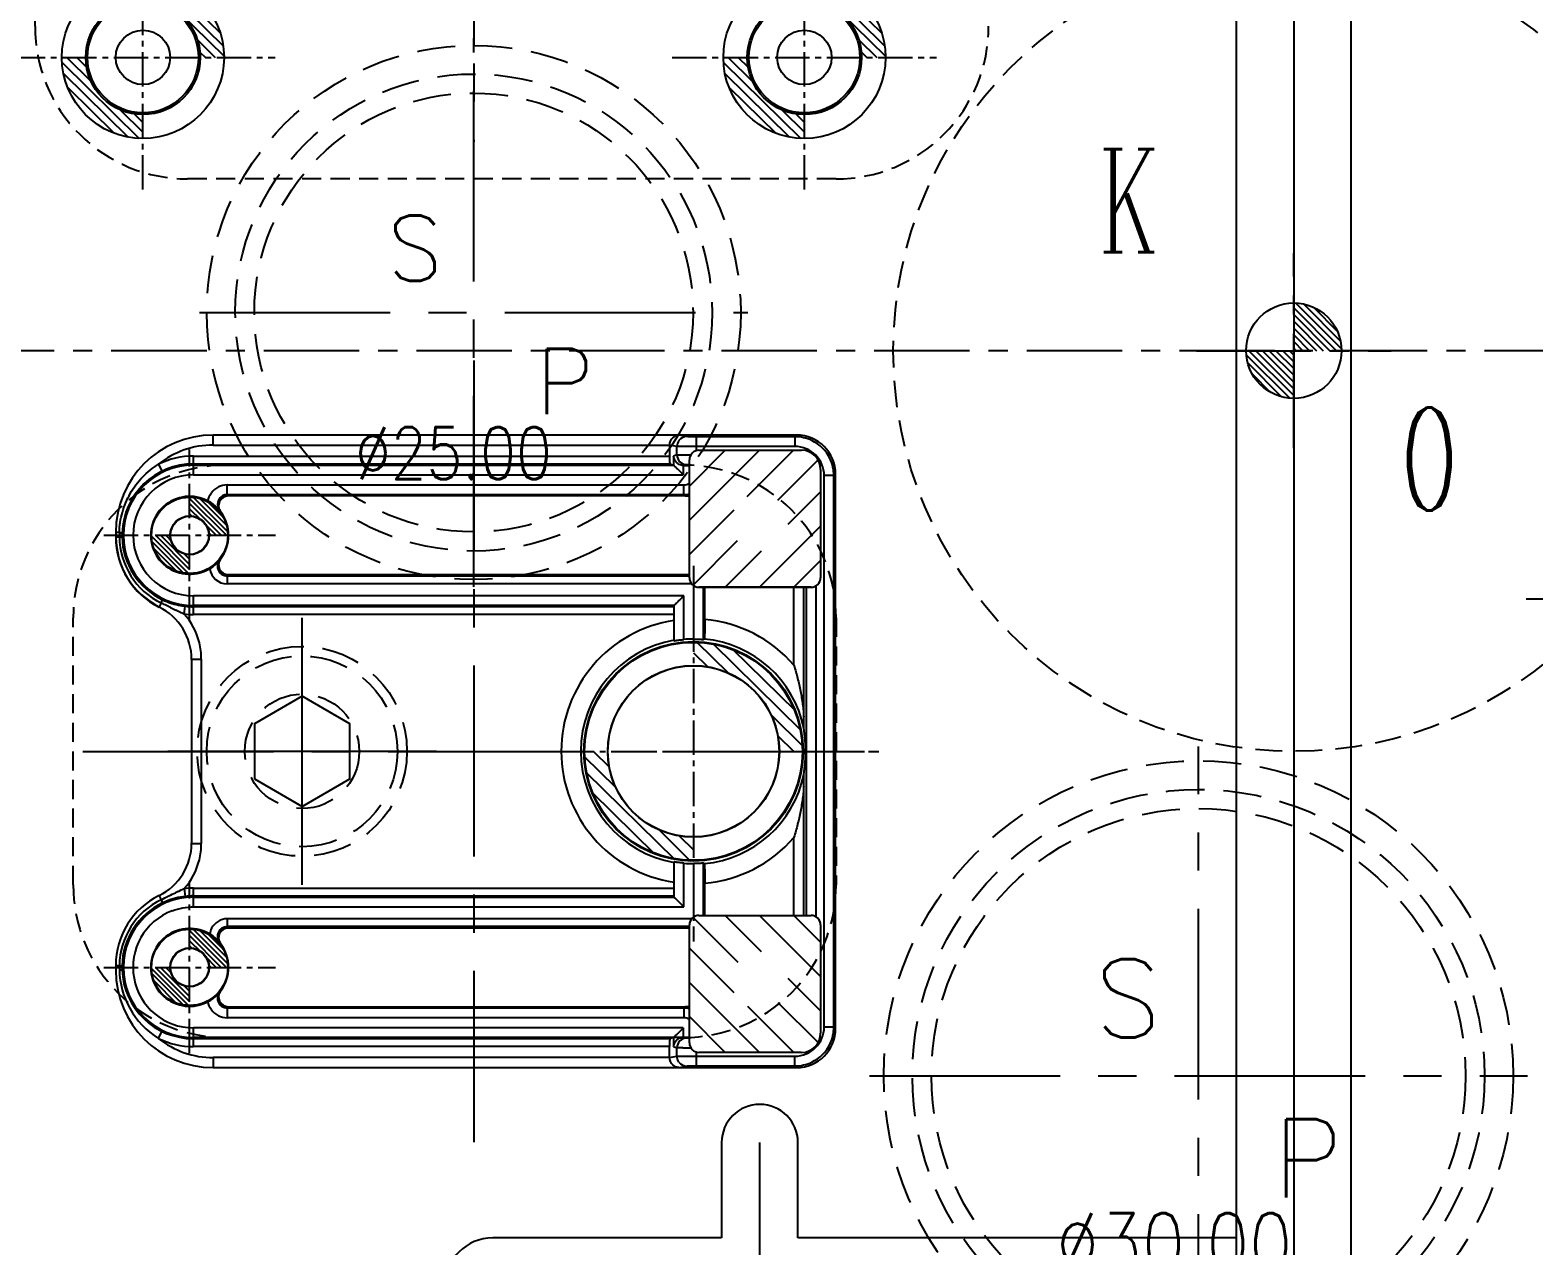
# Model space of a CAD drawing. Header units: millimetres. Extents: x 25970 to 27273, y -22508 to -21586.
# Drawn here: x 26555.3 to 26634.2, y -21892.7 to -21828.9 of the extents above; entities that cross this region are included whole.
import ezdxf

# ---------------------------------------------------------------- set-up
doc = ezdxf.new("R2010")
doc.units = ezdxf.units.MM
doc.header["$LTSCALE"] = 8
for name, pattern in [('CENTER', [2, 1.25, -0.25, 0.25, -0.25]), ('CENTER2', [1.125, 0.75, -0.125, 0.125, -0.125]), ('HIDDEN', [0.375, 0.25, -0.125]), ('HIDDEN2', [0.1875, 0.125, -0.0625])]:
    doc.linetypes.add(name, pattern=pattern)
for name, color, linetype in [('Cav-cor', 30, 'Continuous'), ('CL', 1, 'Continuous'), ('PIN', 5, 'Continuous'), ('SCREW', 52, 'HIDDEN'), ('SP', 3, 'Continuous'), ('Y-CUT', 2, 'Continuous')]:
    doc.layers.add(name, color=color, linetype=linetype)
doc.styles.add('ROMANC', font='RomanC.ttf', dxfattribs={"width": 0.8, "height": 7})
doc.styles.get("Standard").update_dxf_attribs({"font": 'txt.shx', "width": 0.8, "bigfont": 'chineset.shx'})

# ---------------------------------------------------------------- blocks, each defined once
blk = doc.blocks.new('20100512.182342')
at = {"linetype": 'HIDDEN'}
blk.add_circle((0, 0), 5.5, dxfattribs=at)
at = {"layer": 'SCREW', "linetype": 'CENTER', "ltscale": 5}
for p, q in [((0, -7.042), (0, 7.042)), ((-7, 0), (7, 0))]:
    blk.add_line(p, q, dxfattribs=at)
at = {"layer": 'SCREW', "linetype": 'Continuous'}
blk.add_lwpolyline([(-1.443, 2.5), (-2.887, 0), (-1.443, -2.5), (1.443, -2.5), (2.887, 0), (1.443, 2.5)], close=True, dxfattribs=at)
at = {"layer": 'SCREW'}
for radius in [5, 3]:
    blk.add_circle((0, 0), radius, dxfattribs=at)
blk = doc.blocks.new('20160826.095208')
at = {"layer": 'SP', "linetype": 'CENTER'}
for p, q in [((0, -17.25), (0, 17.25)), ((-17.25, 0), (17.25, 0))]:
    blk.add_line(p, q, dxfattribs=at)
at = {"layer": 'SP', "linetype": 'HIDDEN'}
for radius in [16.5, 15, 14]:
    blk.add_circle((0, 0), radius, dxfattribs=at)
at = {"layer": 'SP'}
for s, p in [('S', (-5.456, 1.995)), ('P', (3.888, -6.392))]:
    blk.add_text(s, height=4.111, dxfattribs=at).set_placement(p)
at = {"layer": 'SP', "color": 6, "insert": (-1.275, -8.844), "char_height": 3.2812, "attachment_point": 5}
blk.add_mtext('Ø30.00', dxfattribs=at)
blk = doc.blocks.new('20160826.181820')
at = {"layer": 'SP', "linetype": 'CENTER'}
for p, q in [((0, -11.375), (0, 17.375)), ((-14.375, 3), (14.375, 3))]:
    blk.add_line(p, q, dxfattribs=at)
at = {"layer": 'SP', "linetype": 'HIDDEN'}
for radius in [14, 12.5, 11.5]:
    blk.add_circle((0, 3), radius, dxfattribs=at)
at = {"layer": 'SP'}
for s, p in [('S', (-4.547, 4.663)), ('P', (3.24, -2.327))]:
    blk.add_text(s, height=3.426, dxfattribs=at).set_placement(p)
at = {"layer": 'SP', "color": 6, "insert": (-1.062, -4.37), "char_height": 2.7344, "attachment_point": 5}
blk.add_mtext('Ø25.00', dxfattribs=at)

msp = doc.modelspace()

# ---------------------------------------------------------------- hatches: boundary and pattern name
at = {"layer": 'PIN', "linetype": 'Continuous'}
h = msp.add_hatch(dxfattribs=at)
h.set_pattern_fill('ANSI31', color=113, scale=2.909091, angle=90.5, style=0)
h.set_pattern_definition([(135.5, (26343.25104, -22135.98912), (-0.2548761, -0.2593638), [])])
h.paths.add_polyline_path([(26561.267, -21827.361), (26561.267, -21826.111, -0.414214), (26565.517, -21830.361), (26564.267, -21830.361, 0.414214)])
h.paths.add_polyline_path([(26557.017, -21830.361), (26558.267, -21830.361, 0.414214), (26561.267, -21833.361), (26561.267, -21834.611, -0.414214)])
h = msp.add_hatch(dxfattribs=at)
h.set_pattern_fill('ANSI31', color=113, scale=2.909091, angle=90.5, style=0)
h.set_pattern_definition([(135.5, (26377.93104, -22135.98912), (-0.2548761, -0.2593638), [])])
h.paths.add_polyline_path([(26595.947, -21827.361), (26595.947, -21826.111, -0.414214), (26600.197, -21830.361), (26598.947, -21830.361, 0.414214)])
h.paths.add_polyline_path([(26591.697, -21830.361), (26592.947, -21830.361, 0.414214), (26595.947, -21833.361), (26595.947, -21834.611, -0.414214)])
h = msp.add_hatch(dxfattribs=at)
h.set_pattern_fill('ANSI31', color=161, scale=2, angle=90, style=0)
h.set_pattern_definition([(135, (26826.88949, -21859.97232), (-0.1767767, -0.1767767), [])])
h.paths.add_polyline_path([(26621.607, -21845.733), (26619.107, -21845.733, 0.414214), (26621.607, -21848.233)])
h.paths.add_polyline_path([(26621.607, -21843.233), (26621.607, -21845.733), (26624.107, -21845.733, 0.414214)])
h = msp.add_hatch(dxfattribs=at)
h.set_pattern_fill('ANSI31', color=61, scale=1.5, angle=90, style=0)
h.set_pattern_definition([(135, (26329.00627, -22161.03912), (-0.13258252, -0.13258252), [])])
h.paths.add_polyline_path([(26564.715, -21855.411), (26565.715, -21855.411, 0.414214), (26563.715, -21853.411), (26563.715, -21854.411, -0.414214)])
h.paths.add_polyline_path([(26563.715, -21857.411), (26563.715, -21856.411, -0.414214), (26562.715, -21855.411), (26561.715, -21855.411, 0.414214)])
h = msp.add_hatch(dxfattribs=at)
h.set_pattern_fill('ANSI31', color=47, scale=4.207792, angle=90.5, style=0)
h.set_pattern_definition([(135.5, (26288.3645, -22259.68356), (-0.36866007, -0.3751512), [])])
h.paths.add_polyline_path([(26590.133, -21860.983, -0.414214), (26595.883, -21866.733), (26595.919, -21866.733), (26594.633, -21866.733, 0.414214), (26590.133, -21862.233)])
h.paths.add_polyline_path([(26585.633, -21866.733, 0.414214), (26590.133, -21871.233), (26590.133, -21872.483, -0.414214), (26584.383, -21866.733), (26584.348, -21866.733)])
h = msp.add_hatch(dxfattribs=at)
h.set_pattern_fill('ANSI31', color=61, scale=1.5, angle=90, style=0)
h.set_pattern_definition([(135, (26329.00627, -22183.68312), (-0.13258252, -0.13258252), [])])
h.paths.add_polyline_path([(26564.715, -21878.055), (26565.715, -21878.055, 0.414214), (26563.715, -21876.055), (26563.715, -21877.055, -0.414214)])
h.paths.add_polyline_path([(26563.715, -21880.055), (26563.715, -21879.055, -0.414214), (26562.715, -21878.055), (26561.715, -21878.055, 0.414214)])
at = {"layer": 'Y-CUT'}
h = msp.add_hatch(dxfattribs=at)
h.set_pattern_fill('ANSI31', color=230, scale=0.4, style=0)
h.set_pattern_definition([(45, (-620.449, -582.3823), (-0.89802561, 0.89802561), [])])
h.paths.add_polyline_path([(26589.917, -21857.633, 0.252152), (26590.142, -21858.05, 0.146736), (26590.417, -21858.133), (26590.652, -21858.133), (26590.724, -21858.133), (26595.401, -21858.133), (26595.91, -21858.133), (26596.041, -21858.133), (26596.297, -21858.133, 0.133522), (26596.551, -21858.064, 0.265981), (26596.797, -21857.633), (26596.797, -21851.953, 0.414214), (26595.797, -21850.953), (26590.417, -21850.953, 0.06692), (26590.285, -21850.97, 0.337926), (26589.917, -21851.453), (26589.917, -21851.699), (26589.917, -21851.755), (26589.917, -21852.68), (26589.917, -21853.237), (26589.917, -21857.472), (26589.917, -21857.546)])
h.paths.add_polyline_path([(26595.107, -21854.733, 1), (26592.107, -21854.733, 1)], flags=16)
h = msp.add_hatch(dxfattribs=at)
h.set_pattern_fill('ANSI31', color=230, scale=0.4, style=0)
h.set_pattern_definition([(315, (-620.449, -43151.0829), (-0.89802561, -0.89802561), [])])
h.paths.add_polyline_path([(26589.917, -21875.833, -0.252152), (26590.142, -21875.415, -0.146736), (26590.417, -21875.333), (26590.652, -21875.333), (26590.724, -21875.333), (26595.401, -21875.333), (26595.91, -21875.333), (26596.041, -21875.333), (26596.297, -21875.333, -0.133522), (26596.551, -21875.401, -0.265981), (26596.797, -21875.833), (26596.797, -21881.513, -0.414214), (26595.797, -21882.513), (26590.417, -21882.513, -0.06692), (26590.285, -21882.495, -0.337926), (26589.917, -21882.013), (26589.917, -21881.766), (26589.917, -21881.71), (26589.917, -21880.785), (26589.917, -21880.229), (26589.917, -21875.993), (26589.917, -21875.92)])
h.paths.add_polyline_path([(26595.107, -21878.733, -1), (26592.107, -21878.733, -1)], flags=16)

# ---------------------------------------------------------------- linework, layer by layer
at = {"linetype": 'HIDDEN2'}
for points in [[(26597.607, -21836.733), (26563.607, -21836.733, -0.414214), (26555.607, -21828.733), (26555.607, -21744.733, -0.414214), (26563.607, -21736.733), (26597.607, -21736.733, -0.414214), (26605.607, -21744.733), (26605.607, -21828.733, -0.414214)], [(26597.607, -21859.733), (26597.607, -21873.733, -0.414214), (26589.607, -21881.733), (26565.607, -21881.733, -0.414214), (26557.607, -21873.733), (26557.607, -21859.733, -0.414214), (26565.607, -21851.733), (26589.607, -21851.733, -0.414214)]]:
    msp.add_lwpolyline(points, format="xyb", close=True, dxfattribs=at)
at = {"color": 8, "linetype": 'HIDDEN', "ltscale": 0.7}
msp.add_circle((26621.607, -21845.733), 21, dxfattribs=at)
at = {"layer": 'Cav-cor', "color": 241}
for p, q in [((26621.607, -21780.233), (26621.607, -21905.233)), ((26618.607, -21905.233), (26618.607, -21790.233)), ((26624.607, -21905.233), (26624.607, -21790.233)), ((26564.951, -21850.169), (26564.939, -21850.158)), ((26595.54, -21850.158), (26564.939, -21850.158)), ((26564.951, -21850.679), (26564.951, -21850.169)), ((26564.951, -21850.679), (26588.874, -21850.679)), ((26588.874, -21850.679), (26588.874, -21851.258)), ((26589.267, -21850.749), (26588.874, -21850.683)), ((26589.267, -21851.195), (26589.267, -21850.749)), ((26589.776, -21850.239), (26589.358, -21850.169)), ((26590.03, -21850.753), (26589.791, -21850.753)), ((26590.285, -21850.753), (26590.03, -21850.753)), ((26590.285, -21850.97), (26590.285, -21850.243)), ((26595.454, -21850.243), (26590.285, -21850.243)), ((26595.454, -21850.753), (26590.285, -21850.753)), ((26595.454, -21850.243), (26595.54, -21850.158)), ((26595.454, -21850.243), (26595.454, -21850.753)), ((26563.919, -21852.24), (26563.919, -21851.258)), ((26563.919, -21851.258), (26588.874, -21851.258)), ((26589.267, -21851.195), (26589.089, -21851.254)), ((26589.089, -21851.254), (26589.089, -21851.73)), ((26589.914, -21851.187), (26589.994, -21851.187)), ((26589.917, -21851.705), (26589.917, -21851.453)), ((26590.417, -21850.953), (26595.797, -21850.953)), ((26562.082, -21851.686), (26562.263, -21852.052)), ((26563.919, -21851.665), (26588.895, -21851.665)), ((26563.919, -21851.73), (26589.088, -21851.73)), ((26563.919, -21852.24), (26589.598, -21852.24)), ((26588.895, -21851.665), (26589.089, -21851.73)), ((26589.515, -21852.157), (26589.598, -21852.24)), ((26589.598, -21851.755), (26589.598, -21852.24)), ((26589.625, -21851.755), (26589.917, -21851.755)), ((26589.917, -21853.297), (26589.917, -21851.755)), ((26596.797, -21851.953), (26596.797, -21857.633)), ((26596.984, -21881.182), (26596.984, -21852.283)), ((26597.494, -21852.283), (26596.984, -21852.283)), ((26597.494, -21852.283), (26597.579, -21852.198)), ((26597.494, -21881.182), (26597.494, -21852.283)), ((26597.579, -21881.268), (26597.579, -21852.198)), ((26565.682, -21853.277), (26565.682, -21852.767)), ((26565.682, -21852.767), (26589.632, -21852.767)), ((26589.632, -21853.277), (26589.632, -21852.767)), ((26565.682, -21853.277), (26589.632, -21853.277)), ((26589.704, -21853.349), (26565.739, -21853.349)), ((26589.632, -21853.277), (26589.704, -21853.349)), ((26589.917, -21857.633), (26589.917, -21853.326)), ((26559.839, -21855.257), (26559.839, -21855.513)), ((26559.851, -21855.269), (26559.839, -21855.257)), ((26559.851, -21855.501), (26559.839, -21855.513)), ((26560.03, -21855.269), (26559.851, -21855.269)), ((26560.029, -21855.501), (26559.851, -21855.501)), ((26565.681, -21857.546), (26565.681, -21857.954)), ((26589.917, -21857.546), (26565.681, -21857.546)), ((26565.739, -21857.472), (26589.917, -21857.472)), ((26563.919, -21859.564), (26563.919, -21858.581)), ((26589.623, -21858.581), (26563.919, -21858.581)), ((26590.034, -21857.954), (26565.681, -21857.954)), ((26589.623, -21860.872), (26589.623, -21858.581)), ((26590.142, -21860.85), (26590.142, -21858.05)), ((26590.417, -21858.133), (26596.297, -21858.133)), ((26590.652, -21860.868), (26590.652, -21858.133)), ((26590.724, -21859.824), (26590.724, -21858.133)), ((26595.401, -21862.223), (26595.401, -21858.133)), ((26595.91, -21864.916), (26595.91, -21858.133)), ((26596.041, -21858.133), (26596.041, -21875.333)), ((26596.551, -21858.064), (26596.551, -21875.401)), ((26562.112, -21859.171), (26562.117, -21859.156)), ((26562.218, -21858.953), (26562.117, -21859.156)), ((26562.717, -21859.2), (26562.438, -21859.061)), ((26563.435, -21859.535), (26563.482, -21859.13)), ((26589.113, -21859.091), (26563.919, -21859.091)), ((26589.113, -21859.156), (26563.919, -21859.156)), ((26589.113, -21860.934), (26589.113, -21859.091)), ((26589.113, -21859.564), (26563.919, -21859.564)), ((26590.706, -21860.846), (26590.652, -21860.868)), ((26563.817, -21861.897), (26564.327, -21861.897)), ((26563.817, -21861.915), (26563.817, -21871.551)), ((26564.327, -21861.897), (26564.327, -21871.568)), ((26595.91, -21875.333), (26595.91, -21868.55)), ((26595.401, -21875.333), (26595.401, -21871.243)), ((26563.817, -21871.568), (26564.327, -21871.568)), ((26589.113, -21874.374), (26589.113, -21872.531)), ((26589.623, -21874.884), (26589.623, -21872.593)), ((26590.142, -21875.415), (26590.142, -21872.616)), ((26590.652, -21875.333), (26590.652, -21872.597)), ((26590.652, -21872.597), (26590.706, -21872.619)), ((26590.724, -21875.333), (26590.724, -21873.642)), ((26562.117, -21874.309), (26562.112, -21874.294)), ((26562.117, -21874.309), (26562.218, -21874.513)), ((26563.435, -21873.93), (26563.482, -21874.335)), ((26563.919, -21874.884), (26563.919, -21873.902)), ((26563.919, -21873.902), (26589.113, -21873.902)), ((26563.919, -21874.309), (26589.113, -21874.309)), ((26563.919, -21874.374), (26589.113, -21874.374)), ((26563.919, -21874.884), (26589.623, -21874.884)), ((26589.355, -21874.615), (26589.623, -21874.884)), ((26565.681, -21875.512), (26565.681, -21875.92)), ((26590.034, -21875.512), (26565.681, -21875.512)), ((26589.917, -21875.92), (26565.681, -21875.92)), ((26589.917, -21875.993), (26565.739, -21875.993)), ((26589.917, -21880.139), (26589.917, -21875.833)), ((26590.417, -21875.333), (26596.297, -21875.333)), ((26596.797, -21875.833), (26596.797, -21881.513)), ((26559.839, -21877.952), (26559.839, -21878.208)), ((26559.839, -21877.952), (26559.851, -21877.964)), ((26559.851, -21878.196), (26559.839, -21878.208)), ((26559.851, -21877.964), (26560.029, -21877.964)), ((26565.682, -21880.188), (26565.682, -21880.698)), ((26589.632, -21880.188), (26565.682, -21880.188)), ((26589.632, -21880.698), (26565.682, -21880.698)), ((26565.739, -21880.116), (26589.704, -21880.116)), ((26589.632, -21880.188), (26589.704, -21880.116)), ((26589.632, -21880.188), (26589.632, -21880.698)), ((26589.917, -21881.71), (26589.917, -21880.198)), ((26562.082, -21881.779), (26562.263, -21881.413)), ((26563.919, -21882.208), (26563.919, -21881.225)), ((26589.598, -21881.225), (26563.919, -21881.225)), ((26589.515, -21881.308), (26589.598, -21881.225)), ((26589.598, -21881.225), (26589.598, -21881.71)), ((26597.494, -21881.182), (26596.984, -21881.182)), ((26597.579, -21881.268), (26597.494, -21881.182)), ((26589.088, -21881.735), (26563.919, -21881.735)), ((26588.895, -21881.8), (26563.919, -21881.8)), ((26588.874, -21882.208), (26563.919, -21882.208)), ((26588.874, -21882.786), (26588.874, -21882.208)), ((26589.089, -21881.735), (26588.895, -21881.8)), ((26589.089, -21881.735), (26589.089, -21882.211)), ((26589.089, -21882.211), (26589.267, -21882.27)), ((26589.267, -21882.716), (26589.267, -21882.27)), ((26589.625, -21881.71), (26589.917, -21881.71)), ((26589.917, -21882.013), (26589.917, -21881.766)), ((26564.951, -21882.786), (26564.951, -21883.296)), ((26588.874, -21882.786), (26564.951, -21882.786)), ((26588.874, -21882.782), (26589.267, -21882.716)), ((26590.285, -21883.222), (26590.285, -21882.495)), ((26590.285, -21882.712), (26595.454, -21882.712)), ((26595.797, -21882.513), (26590.417, -21882.513)), ((26595.454, -21883.222), (26595.454, -21882.712)), ((26564.951, -21883.296), (26564.939, -21883.308)), ((26564.939, -21883.308), (26595.54, -21883.308)), ((26589.358, -21883.296), (26589.776, -21883.226)), ((26590.285, -21883.222), (26595.454, -21883.222)), ((26595.54, -21883.308), (26595.454, -21883.222)), ((26591.607, -21887.235), (26591.607, -21892.233)), ((26593.607, -21894.733), (26593.607, -21887.235)), ((26595.607, -21892.233), (26595.607, -21887.235)), ((26591.607, -21892.233), (26579.607, -21892.233)), ((26618.607, -21892.233), (26595.607, -21892.233))]:
    msp.add_line(p, q, dxfattribs=at)
for centre, radius in [((26561.267, -21830.361), 2.907), ((26595.947, -21830.361), 2.907), ((26561.267, -21830.361), 1.428), ((26595.947, -21830.361), 1.428), ((26563.715, -21855.411), 1.02), ((26590.133, -21866.733), 5.712), ((26590.133, -21866.733), 4.488), ((26563.715, -21878.055), 1.02)]:
    msp.add_circle(centre, radius, dxfattribs=at)
for centre, radius, start, end in [((26564.951, -21855.269), 4.59, 90.00106, 128.67819), ((26589.776, -21850.748), 0.509, 90.04049, 144.0472), ((26595.454, -21852.283), 1.53, 359.99972, 90.00028), ((26595.454, -21852.283), 2.04, 25.43371, 64.57546), ((26563.919, -21855.41), 4.153, 89.9989, 116.25507), ((26589.777, -21851.194), 0.51, 180.04293, 269.8807), ((26590.417, -21851.453), 0.5, 90, 180), ((26595.797, -21851.953), 1, 0, 90), ((26563.919, -21855.411), 3.745, 90, 177.97952), ((26563.919, -21855.411), 3.681, 90, 270), ((26563.919, -21855.411), 3.171, 90.00027, 269.99973), ((26565.682, -21853.787), 1.02, 90.00156, 143.6741), ((26563.715, -21855.411), 2.04, 39.52973, 320.41838), ((26565.682, -21853.787), 0.51, 89.98681, 193.37408), ((26565.739, -21853.859), 0.51, 90.00543, 217.49806), ((26563.716, -21854.9), 2.55, 37.48897, 39.53892), ((26589.631, -21852.252), 1.025, 270.05141, 286.19727), ((26563.715, -21855.411), 2.04, 322.51524, 37.48476), ((26563.931, -21855.501), 4.08, 179.99991, 243.60949), ((26567.396, -21855.411), 7.367, 178.89928, 180.70373), ((26563.925, -21855.45), 3.896, 180.75079, 244.02253), ((26563.857, -21855.411), 3.687, 178.0153, 181.26928), ((26563.92, -21855.409), 3.749, 181.26905, 244.31369), ((26565.681, -21857.036), 0.51, 140.38221, 269.99684), ((26565.739, -21856.963), 0.51, 142.50213, 269.99444), ((26565.681, -21857.036), 0.918, 187.57851, 269.99927), ((26563.716, -21855.921), 2.55, 320.41017, 322.51091), ((26590.417, -21857.633), 0.5, 180, 270), ((26596.297, -21857.633), 0.5, 270, 0), ((26560.757, -21861.915), 3.06, 359.99918, 63.71247), ((26544.296, -21895.634), 40.826, 63.61616, 63.9604), ((26563.883, -21855.483), 3.667, 244.3313, 251.75796), ((26575.188, -21834.256), 27.888, 243.43585, 244.0454), ((26563.907, -21855.412), 3.742, 251.7558, 252.49188), ((26563.918, -21855.371), 3.784, 252.51244, 259.71623), ((26563.932, -21855.297), 3.86, 259.70233, 263.30232), ((26563.919, -21855.411), 3.745, 263.29448, 270), ((26560.757, -21861.897), 3.57, 13.80811, 41.4176), ((26563.92, -21855.399), 4.165, 263.30379, 269.99072), ((26590.133, -21866.733), 6.934, 98.45885, 261.54115), ((26590.133, -21866.733), 6.934, 40.57224, 85.118), ((26590.133, -21866.733), 5.914, 99.93135, 260.06865), ((26590.133, -21866.733), 5.883, 89.91406, 94.97332), ((26590.133, -21866.733), 5.914, 11.95459, 84.44525), ((26560.744, -21861.899), 3.583, 0.02493, 13.7833), ((26590.133, -21866.733), 5.914, 275.55475, 348.04541), ((26590.133, -21866.733), 6.934, 274.882, 319.42776), ((26560.757, -21871.551), 3.06, 296.28753, 0.00082), ((26560.744, -21871.566), 3.583, 346.35749, 359.97582), ((26560.757, -21871.568), 3.57, 318.58242, 346.33345), ((26590.133, -21866.733), 5.883, 265.02668, 270.08594), ((26563.919, -21878.055), 3.681, 90, 270), ((26538.883, -21826.838), 53.079, 296.08082, 296.56859), ((26563.898, -21878.025), 3.712, 104.36233, 112.5827), ((26568.506, -21885.51), 12.646, 115.25975, 115.97225), ((26563.929, -21878.148), 3.839, 96.68909, 104.35575), ((26563.92, -21878.066), 4.165, 90.00927, 96.69622), ((26563.919, -21878.055), 3.745, 90, 96.70553), ((26563.925, -21878.015), 3.896, 115.97714, 179.24934), ((26563.919, -21878.056), 3.749, 115.68597, 178.73112), ((26563.919, -21878.055), 3.171, 110.70648, 269.99976), ((26563.873, -21877.96), 3.643, 112.60939, 115.68382), ((26563.715, -21878.055), 2.04, 39.58161, 320.47027), ((26565.681, -21876.429), 0.918, 89.99822, 152.73169), ((26565.681, -21876.43), 0.51, 90.00224, 219.61874), ((26565.739, -21876.503), 0.51, 90.00543, 217.49806), ((26563.716, -21877.544), 2.55, 37.489, 39.58989), ((26590.417, -21875.833), 0.5, 90, 180), ((26596.297, -21875.833), 0.5, 0, 90), ((26563.715, -21878.055), 2.04, 322.51524, 37.48476), ((26567.396, -21878.055), 7.367, 179.29633, 181.10081), ((26564.329, -21878.108), 4.3, 181.17126, 209.06516), ((26563.857, -21878.055), 3.687, 178.73072, 181.9847), ((26563.913, -21878.052), 3.743, 181.99254, 270), ((26565.682, -21879.678), 0.51, 140.42774, 269.99828), ((26565.739, -21879.607), 0.51, 142.50213, 269.99444), ((26564.358, -21878.091), 4.333, 209.07273, 238.32486), ((26565.682, -21879.678), 1.02, 216.3259, 269.99844), ((26563.716, -21878.565), 2.55, 320.46113, 322.51095), ((26589.632, -21881.209), 1.021, 73.76396, 89.98265), ((26595.454, -21881.182), 1.53, 269.99972, 0.00028), ((26595.797, -21881.513), 1, 270, 0), ((26564.951, -21878.196), 4.59, 231.32183, 269.9989), ((26563.919, -21878.055), 4.153, 243.74486, 270.0011), ((26589.777, -21882.271), 0.51, 90.1193, 179.95706), ((26590.199, -21802.645), 79.634, 269.54507, 269.85215), ((26590.417, -21882.013), 0.5, 180, 270), ((26595.454, -21881.182), 2.04, 295.42454, 334.56629), ((26589.776, -21882.717), 0.509, 215.95402, 269.95951), ((26593.607, -21887.235), 2, 0, 180), ((26579.607, -21894.733), 2.5, 90, 270)]:
    msp.add_arc(centre, radius, start, end, dxfattribs=at)
for centre, major_axis, ratio, start_param, end_param in [((26564.94, -21855.258), (-3.607, 3.607), 0.999924, -0.78536, 0.78536), ((26595.539, -21852.198), (1.443, 1.443), 0.999924, -0.78536, 0.78536), ((26588.895, -21851.258), (0, 0.408), 0.052408, -4.712389, -3.159046), ((26589.703, -21852.329), (-0.721, 0.721), 0.999695, 2.356347, 2.567421), ((26563.92, -21855.512), (-2.885, -2.885), 0.999924, -0.78536, 0.326599), ((26584.263, -21866.733), (11.742, 0), 0.866047, -0.12076, 0.12076), ((26563.92, -21877.953), (-2.885, 2.885), 0.999924, -0.326599, 0.78536), ((26564.94, -21878.207), (-3.607, -3.607), 0.999924, -0.78536, 0.78536), ((26589.703, -21881.137), (-0.721, -0.721), 0.999695, -2.567421, -2.356347), ((26595.539, -21881.268), (-1.443, 1.443), 0.999924, -3.926953, -2.356233), ((26588.895, -21882.208), (0, 0.408), 0.052408, 0.017453, 1.570796)]:
    msp.add_ellipse(centre, major_axis=major_axis, ratio=ratio, start_param=start_param, end_param=end_param, dxfattribs=at)
for points, knots in [([(26588.874, -21850.679), (26588.874, -21850.539), (26588.987, -21850.272), (26589.245, -21850.17), (26589.358, -21850.169)], [0, 0, 0, 0, 0.556029, 1, 1, 1, 1]), ([(26589.791, -21850.753), (26589.667, -21850.752), (26589.508, -21850.753), (26589.333, -21850.75), (26589.282, -21850.75), (26589.267, -21850.749)], [0, 0, 0, 0, 0.706916, 0.912569, 1, 1, 1, 1]), ([(26590.285, -21850.243), (26590.222, -21850.243), (26590.105, -21850.243), (26589.951, -21850.243), (26589.844, -21850.239), (26589.791, -21850.241), (26589.776, -21850.239)], [0, 0, 0, 0, 0.371061, 0.689257, 0.909331, 1, 1, 1, 1]), ([(26589.598, -21851.755), (26589.559, -21851.755), (26589.483, -21851.739), (26589.349, -21851.687), (26589.173, -21851.551), (26589.095, -21851.368), (26589.089, -21851.254)], [0, 0, 0, 0, 0.151081, 0.295829, 0.557043, 1, 1, 1, 1]), ([(26589.267, -21851.195), (26589.285, -21851.192), (26589.35, -21851.193), (26589.481, -21851.189), (26589.678, -21851.188), (26589.829, -21851.187), (26589.914, -21851.187)], [0, 0, 0, 0, 0.087489, 0.296015, 0.60857, 1, 1, 1, 1]), ([(26560.03, -21855.269), (26560.037, -21854.911), (26560.142, -21854.194), (26560.561, -21853.194), (26561.213, -21852.328), (26561.778, -21851.874), (26562.082, -21851.686)], [0, 0, 0, 0, 0.249956, 0.499899, 0.749896, 1, 1, 1, 1]), ([(26589.089, -21851.73), (26589.091, -21851.731), (26589.096, -21851.737), (26589.113, -21851.753), (26589.142, -21851.785), (26589.189, -21851.83), (26589.244, -21851.886), (26589.307, -21851.948), (26589.398, -21852.039), (26589.468, -21852.109), (26589.515, -21852.157)], [0, 0, 0, 0, 0.011539, 0.036111, 0.116036, 0.226587, 0.359414, 0.507585, 0.665856, 1, 1, 1, 1]), ([(26589.776, -21851.705), (26589.78, -21851.703), (26589.794, -21851.703), (26589.841, -21851.7), (26589.884, -21851.7), (26589.917, -21851.699)], [0, 0, 0, 0, 0.091056, 0.292652, 1, 1, 1, 1]), ([(26560.029, -21855.501), (26560.043, -21855.501), (26560.084, -21855.499), (26560.126, -21855.497), (26560.153, -21855.495)], [0, 0, 0, 0, 0.327886, 1, 1, 1, 1]), ([(26560.03, -21855.269), (26560.044, -21855.27), (26560.085, -21855.273), (26560.127, -21855.275), (26560.155, -21855.279)], [0, 0, 0, 0, 0.327699, 1, 1, 1, 1]), ([(26560.153, -21855.495), (26560.158, -21855.494), (26560.163, -21855.493), (26560.17, -21855.494), (26560.171, -21855.492)], [0, 0, 0, 0, 0.716593, 1, 1, 1, 1]), ([(26560.155, -21855.279), (26560.159, -21855.28), (26560.164, -21855.281), (26560.172, -21855.281), (26560.173, -21855.283)], [0, 0, 0, 0, 0.711468, 1, 1, 1, 1]), ([(26589.623, -21858.581), (26589.567, -21858.638), (26589.483, -21858.722), (26589.373, -21858.832), (26589.297, -21858.908), (26589.229, -21858.976), (26589.179, -21859.026), (26589.147, -21859.058), (26589.129, -21859.075), (26589.121, -21859.086), (26589.113, -21859.091), (26589.113, -21859.093)], [0, 0, 0, 0, 0.333699, 0.493874, 0.644839, 0.780997, 0.893738, 0.937661, 0.970953, 0.992046, 1, 1, 1, 1]), ([(26562.218, -21858.953), (26562.229, -21858.93), (26562.247, -21858.89), (26562.273, -21858.84), (26562.284, -21858.807), (26562.294, -21858.792), (26562.295, -21858.788)], [0, 0, 0, 0, 0.410322, 0.725151, 0.925372, 1, 1, 1, 1]), ([(26590.724, -21859.824), (26590.724, -21859.89), (26590.723, -21860.019), (26590.722, -21860.208), (26590.721, -21860.382), (26590.719, -21860.534), (26590.717, -21860.646), (26590.714, -21860.72), (26590.713, -21860.763), (26590.711, -21860.797), (26590.71, -21860.823), (26590.707, -21860.836), (26590.708, -21860.846), (26590.706, -21860.846)], [0, 0, 0, 0, 0.193689, 0.38024, 0.55233, 0.703592, 0.828155, 0.878883, 0.921213, 0.954763, 0.97918, 0.994261, 1, 1, 1, 1]), ([(26589.113, -21860.934), (26589.113, -21860.935), (26589.119, -21860.933), (26589.124, -21860.934), (26589.137, -21860.931), (26589.162, -21860.928), (26589.205, -21860.921), (26589.268, -21860.912), (26589.344, -21860.902), (26589.464, -21860.887), (26589.558, -21860.878), (26589.623, -21860.872)], [0, 0, 0, 0, 0.004835, 0.019326, 0.043344, 0.076697, 0.169751, 0.29461, 0.446186, 0.618704, 1, 1, 1, 1]), ([(26590.142, -21860.85), (26590.207, -21860.85), (26590.3, -21860.851), (26590.419, -21860.856), (26590.495, -21860.86), (26590.558, -21860.863), (26590.605, -21860.867), (26590.634, -21860.866), (26590.649, -21860.87), (26590.652, -21860.868)], [0, 0, 0, 0, 0.378561, 0.54997, 0.70074, 0.8253, 0.918849, 0.977824, 1, 1, 1, 1]), ([(26595.401, -21862.223), (26595.467, -21862.447), (26595.593, -21862.895), (26595.747, -21863.572), (26595.843, -21864.138), (26595.894, -21864.585), (26595.909, -21864.807), (26595.91, -21864.916)], [0, 0, 0, 0, 0.255161, 0.508316, 0.758149, 0.88097, 1, 1, 1, 1]), ([(26595.919, -21865.508), (26595.918, -21865.497), (26595.918, -21865.466), (26595.915, -21865.384), (26595.914, -21865.257), (26595.912, -21865.091), (26595.911, -21864.975), (26595.91, -21864.916)], [0, 0, 0, 0, 0.055481, 0.156361, 0.413217, 0.699805, 1, 1, 1, 1]), ([(26595.91, -21868.55), (26595.911, -21868.49), (26595.912, -21868.374), (26595.914, -21868.208), (26595.915, -21868.081), (26595.918, -21867.999), (26595.918, -21867.968), (26595.919, -21867.958)], [0, 0, 0, 0, 0.300205, 0.586803, 0.843672, 0.944556, 1, 1, 1, 1]), ([(26595.91, -21868.55), (26595.909, -21868.659), (26595.894, -21868.88), (26595.843, -21869.327), (26595.747, -21869.893), (26595.593, -21870.57), (26595.467, -21871.019), (26595.401, -21871.243)], [0, 0, 0, 0, 0.119034, 0.241855, 0.491688, 0.744845, 1, 1, 1, 1]), ([(26589.623, -21872.593), (26589.558, -21872.588), (26589.464, -21872.578), (26589.344, -21872.563), (26589.268, -21872.553), (26589.205, -21872.544), (26589.162, -21872.537), (26589.137, -21872.534), (26589.124, -21872.531), (26589.119, -21872.532), (26589.113, -21872.53), (26589.113, -21872.531)], [0, 0, 0, 0, 0.381296, 0.553814, 0.70539, 0.830249, 0.923303, 0.956656, 0.980674, 0.995165, 1, 1, 1, 1]), ([(26590.44, -21872.608), (26590.417, -21872.609), (26590.318, -21872.613), (26590.219, -21872.616), (26590.142, -21872.616)], [0, 0, 0, 0, 0.228037, 1, 1, 1, 1]), ([(26590.652, -21872.597), (26590.647, -21872.595), (26590.627, -21872.6), (26590.586, -21872.599), (26590.52, -21872.605), (26590.469, -21872.607), (26590.44, -21872.608)], [0, 0, 0, 0, 0.074313, 0.274126, 0.588411, 1, 1, 1, 1]), ([(26590.706, -21872.619), (26590.708, -21872.62), (26590.707, -21872.629), (26590.71, -21872.642), (26590.711, -21872.668), (26590.713, -21872.702), (26590.714, -21872.745), (26590.717, -21872.819), (26590.719, -21872.931), (26590.721, -21873.084), (26590.722, -21873.257), (26590.723, -21873.446), (26590.724, -21873.575), (26590.724, -21873.642)], [0, 0, 0, 0, 0.005739, 0.02082, 0.045237, 0.078787, 0.121117, 0.171845, 0.296408, 0.44767, 0.61976, 0.806311, 1, 1, 1, 1]), ([(26589.113, -21874.373), (26589.113, -21874.375), (26589.124, -21874.381), (26589.135, -21874.397), (26589.16, -21874.42), (26589.19, -21874.45), (26589.226, -21874.486), (26589.281, -21874.541), (26589.325, -21874.585), (26589.355, -21874.615)], [0, 0, 0, 0, 0.02344, 0.08617, 0.184121, 0.311018, 0.460808, 0.628277, 1, 1, 1, 1]), ([(26562.218, -21874.513), (26562.226, -21874.528), (26562.248, -21874.576), (26562.271, -21874.624), (26562.285, -21874.656)], [0, 0, 0, 0, 0.324298, 1, 1, 1, 1]), ([(26562.285, -21874.656), (26562.288, -21874.661), (26562.29, -21874.668), (26562.294, -21874.675), (26562.295, -21874.677)], [0, 0, 0, 0, 0.722406, 1, 1, 1, 1]), ([(26560.029, -21877.964), (26560.043, -21877.965), (26560.084, -21877.966), (26560.126, -21877.968), (26560.153, -21877.97)], [0, 0, 0, 0, 0.327889, 1, 1, 1, 1]), ([(26560.03, -21878.196), (26560.044, -21878.195), (26560.085, -21878.193), (26560.127, -21878.19), (26560.155, -21878.186)], [0, 0, 0, 0, 0.327697, 1, 1, 1, 1]), ([(26560.153, -21877.97), (26560.158, -21877.971), (26560.163, -21877.972), (26560.17, -21877.972), (26560.171, -21877.973)], [0, 0, 0, 0, 0.716636, 1, 1, 1, 1]), ([(26560.155, -21878.186), (26560.159, -21878.186), (26560.164, -21878.184), (26560.172, -21878.184), (26560.173, -21878.182)], [0, 0, 0, 0, 0.711438, 1, 1, 1, 1]), ([(26589.089, -21881.735), (26589.091, -21881.734), (26589.096, -21881.728), (26589.113, -21881.712), (26589.142, -21881.68), (26589.189, -21881.635), (26589.244, -21881.579), (26589.307, -21881.517), (26589.398, -21881.426), (26589.468, -21881.356), (26589.515, -21881.308)], [0, 0, 0, 0, 0.011539, 0.036111, 0.116036, 0.226587, 0.359414, 0.507585, 0.665856, 1, 1, 1, 1]), ([(26589.089, -21882.211), (26589.095, -21882.097), (26589.173, -21881.915), (26589.349, -21881.778), (26589.483, -21881.726), (26589.559, -21881.711), (26589.598, -21881.711)], [0, 0, 0, 0, 0.442957, 0.704171, 0.848919, 1, 1, 1, 1]), ([(26589.567, -21882.276), (26589.496, -21882.276), (26589.405, -21882.275), (26589.305, -21882.272), (26589.276, -21882.272), (26589.267, -21882.27)], [0, 0, 0, 0, 0.708014, 0.909847, 1, 1, 1, 1]), ([(26589.797, -21881.762), (26589.794, -21881.762), (26589.787, -21881.762), (26589.78, -21881.762), (26589.776, -21881.76)], [0, 0, 0, 0, 0.37689, 1, 1, 1, 1]), ([(26589.917, -21881.766), (26589.904, -21881.766), (26589.864, -21881.765), (26589.824, -21881.764), (26589.797, -21881.762)], [0, 0, 0, 0, 0.32484, 1, 1, 1, 1]), ([(26589.358, -21883.296), (26589.245, -21883.295), (26588.987, -21883.193), (26588.874, -21882.927), (26588.874, -21882.786)], [0, 0, 0, 0, 0.443971, 1, 1, 1, 1]), ([(26589.267, -21882.716), (26589.297, -21882.714), (26589.403, -21882.716), (26589.617, -21882.712), (26589.925, -21882.713), (26590.159, -21882.712), (26590.285, -21882.712)], [0, 0, 0, 0, 0.090633, 0.310711, 0.628915, 1, 1, 1, 1]), ([(26589.776, -21883.226), (26589.791, -21883.224), (26589.844, -21883.226), (26589.951, -21883.222), (26590.105, -21883.223), (26590.222, -21883.222), (26590.285, -21883.222)], [0, 0, 0, 0, 0.090669, 0.310743, 0.628939, 1, 1, 1, 1])]:
    msp.add_open_spline(points, degree=3, knots=knots, dxfattribs=at)
for points in [[(26589.364, -21850.449), (26589.302, -21850.534), (26589.267, -21850.644), (26589.267, -21850.749)], [(26596.33, -21850.441), (26596.06, -21850.312), (26595.753, -21850.243), (26595.454, -21850.243)], [(26597.494, -21852.283), (26597.494, -21851.984), (26597.425, -21851.677), (26597.296, -21851.407)], [(26589.632, -21852.767), (26589.732, -21852.767), (26589.835, -21852.736), (26589.917, -21852.68)], [(26564.677, -21853.612), (26564.704, -21853.459), (26564.768, -21853.308), (26564.86, -21853.183)], [(26563.221, -21859.443), (26563.141, -21859.407), (26563.062, -21859.369), (26562.983, -21859.331)], [(26563.435, -21859.535), (26563.363, -21859.506), (26563.292, -21859.475), (26563.221, -21859.443)], [(26562.623, -21874.312), (26562.738, -21874.255), (26562.852, -21874.198), (26562.968, -21874.142)], [(26563.109, -21874.074), (26563.217, -21874.023), (26563.325, -21873.975), (26563.435, -21873.93)], [(26562.798, -21875.089), (26563.154, -21874.954), (26563.54, -21874.884), (26563.919, -21874.884)], [(26564.865, -21876.009), (26564.817, -21876.102), (26564.785, -21876.205), (26564.771, -21876.309)], [(26564.86, -21880.282), (26564.768, -21880.157), (26564.704, -21880.007), (26564.677, -21879.854)], [(26589.917, -21880.785), (26589.835, -21880.729), (26589.732, -21880.698), (26589.632, -21880.698)], [(26597.296, -21882.058), (26597.425, -21881.788), (26597.494, -21881.482), (26597.494, -21881.182)], [(26589.364, -21883.016), (26589.302, -21882.931), (26589.267, -21882.821), (26589.267, -21882.716)], [(26595.454, -21883.222), (26595.753, -21883.222), (26596.06, -21883.153), (26596.33, -21883.025)]]:
    msp.add_open_spline(points, degree=3, dxfattribs=at)
at = {"layer": 'CL', "color": 7, "linetype": 'CENTER', "ltscale": 0.5}
for p, q in [((26621.607, -21645.733), (26621.607, -22045.733)), ((26796.607, -21845.733), (26446.607, -21845.733))]:
    msp.add_line(p, q, dxfattribs=at)
at = {"layer": 'CL', "color": 6, "linetype": 'CENTER'}
for p, q in [((26578.607, -21802.678), (26578.607, -21834.787)), ((26578.607, -21846.242), (26578.607, -21887.224)), ((26633.784, -21858.733), (26651.431, -21858.733)), ((26558.117, -21866.733), (26599.098, -21866.733))]:
    msp.add_line(p, q, dxfattribs=at)
at = {"layer": 'PIN', "color": 113, "linetype": 'CENTER2', "ltscale": 0.3}
for p, q in [((26561.267, -21837.289), (26561.267, -21823.432)), ((26595.947, -21837.289), (26595.947, -21823.432)), ((26554.339, -21830.361), (26568.196, -21830.361)), ((26589.019, -21830.361), (26602.876, -21830.361))]:
    msp.add_line(p, q, dxfattribs=at)
at = {"layer": 'PIN', "color": 161, "linetype": 'CENTER2'}
for p, q in [((26621.607, -21850.842), (26621.607, -21840.623)), ((26616.498, -21845.733), (26626.717, -21845.733))]:
    msp.add_line(p, q, dxfattribs=at)
at = {"layer": 'PIN', "color": 61, "linetype": 'CENTER2', "ltscale": 0.3}
for p, q in [((26563.715, -21859.911), (26563.715, -21850.911)), ((26559.215, -21855.411), (26568.215, -21855.411)), ((26563.715, -21882.555), (26563.715, -21873.555)), ((26559.215, -21878.055), (26568.215, -21878.055))]:
    msp.add_line(p, q, dxfattribs=at)
at = {"layer": 'PIN', "color": 47, "linetype": 'CENTER2', "ltscale": 0.3}
for p, q in [((26590.133, -21857.013), (26590.133, -21876.704)), ((26580.413, -21866.733), (26599.853, -21866.733))]:
    msp.add_line(p, q, dxfattribs=at)
at = {"layer": 'PIN', "color": 141, "linetype": 'CENTER2'}
msp.add_line((26593.607, -21898.978), (26593.607, -21890.487), dxfattribs=at)
at = {"layer": 'PIN', "color": 113}
for centre, radius in [((26561.267, -21830.361), 4.25), ((26595.947, -21830.361), 4.25), ((26561.267, -21830.361), 3), ((26595.947, -21830.361), 3)]:
    msp.add_circle(centre, radius, dxfattribs=at)
at = {"layer": 'PIN', "color": 161, "linetype": 'Continuous'}
msp.add_circle((26621.607, -21845.733), 2.5, dxfattribs=at)
at = {"layer": 'PIN', "color": 61}
for centre, radius in [((26563.715, -21855.411), 2), ((26563.715, -21855.411), 1), ((26563.715, -21878.055), 2), ((26563.715, -21878.055), 1)]:
    msp.add_circle(centre, radius, dxfattribs=at)
at = {"layer": 'PIN', "color": 47}
for radius in [5.75, 4.5]:
    msp.add_circle((26590.133, -21866.733), radius, dxfattribs=at)
at = {"layer": 'Y-CUT'}
for p, q in [((26589.917, -21857.633), (26589.917, -21851.453)), ((26590.417, -21850.953), (26595.797, -21850.953)), ((26596.797, -21851.953), (26596.797, -21857.633)), ((26596.297, -21858.133), (26590.417, -21858.133)), ((26589.917, -21882.013), (26589.917, -21875.833)), ((26590.417, -21875.333), (26596.297, -21875.333)), ((26596.797, -21875.833), (26596.797, -21881.513)), ((26595.797, -21882.513), (26590.417, -21882.513))]:
    msp.add_line(p, q, dxfattribs=at)
for centre, radius, start, end in [((26590.417, -21851.453), 0.5, 90, 180), ((26595.797, -21851.953), 1, 0, 90), ((26590.417, -21857.633), 0.5, 180, 270), ((26596.297, -21857.633), 0.5, 270, 0), ((26590.417, -21875.833), 0.5, 90, 180), ((26596.297, -21875.833), 0.5, 0, 90), ((26595.797, -21881.513), 1, 270, 0), ((26590.417, -21882.013), 0.5, 180, 270)]:
    msp.add_arc(centre, radius, start, end, dxfattribs=at)

# ---------------------------------------------------------------- block references
at = {"linetype": 'Continuous'}
for p, rotation in [((26578.607, -21822.733), -90.00000000000001), ((26569.607, -21866.733), 90)]:
    msp.add_blockref('20100512.182342', p, dxfattribs=dict(at, rotation=rotation))
at = {"layer": 'SP'}
for name, p in [('20160826.181820', (26578.607, -21846.733)), ('20160826.095208', (26616.607, -21883.733))]:
    msp.add_blockref(name, p, dxfattribs=at)

# ---------------------------------------------------------------- texts
at = {"color": 8, "linetype": 'HIDDEN', "ltscale": 0.7, "style": 'ROMANC', "width": 0.6}
for s, p in [('K', (26611.365, -21840.569)), ('O', (26627.186, -21854.116))]:
    msp.add_text(s, height=5.4, dxfattribs=at).set_placement(p)

doc.saveas('drawing.dxf')
